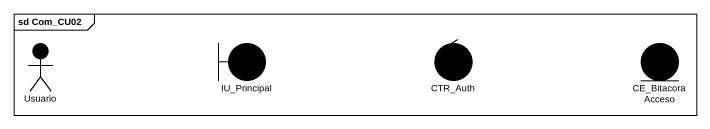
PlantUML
@startuml
mainframe sd Com_CU02
actor Usuario #000000
boundary IU_Principal #000000
control CTR_Auth #000000
entity CE_BitacoraAcceso #000000
@enduml
